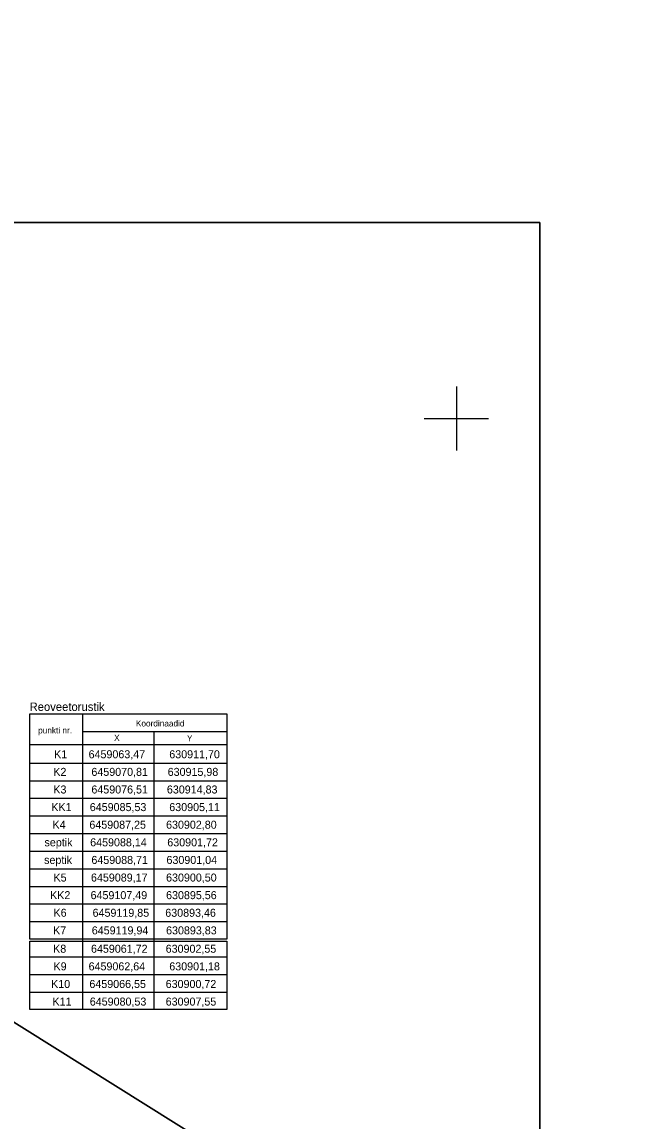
# Model space of a CAD drawing. Extents: x 630664 to 631184, y 6458570 to 6459489.
# Drawn here: x 630922.9 to 630960.4, y 6459106.1 to 6459174.8 of the extents above; entities that cross this region are included whole.
import ezdxf

# ---------------------------------------------------------------- set-up
doc = ezdxf.new("R2010")
doc.units = 0
for name, color, linetype in [('ABIJOONIS', 7, 'Continuous'), ('PIIR', 7, 'Continuous'), ('VORK', 7, 'Continuous'), ('VORMISTUS', 7, 'Continuous'), ('WMS', 7, 'Continuous')]:
    doc.layers.add(name, color=color, linetype=linetype)

msp = doc.modelspace()

# ---------------------------------------------------------------- linework, layer by layer
at = {"layer": 'ABIJOONIS'}
for points in [[(630923.361, 6459131.556), (630935.661, 6459131.556), (630935.661, 6459117.476), (630923.361, 6459117.476)], [(630923.361, 6459117.352), (630935.661, 6459117.352), (630935.661, 6459113.076), (630923.361, 6459113.076)]]:
    msp.add_lwpolyline(points, close=True, dxfattribs=at)
for points in [[(630926.641, 6459131.556), (630926.641, 6459113.076)], [(630926.641, 6459130.451), (630935.661, 6459130.451)], [(630931.101, 6459130.451), (630931.101, 6459113.076)], [(630923.361, 6459129.631), (630935.661, 6459129.631)], [(630923.361, 6459128.476), (630935.661, 6459128.476)], [(630923.361, 6459127.376), (630935.661, 6459127.376)], [(630923.361, 6459126.276), (630935.661, 6459126.276)], [(630923.361, 6459125.176), (630935.661, 6459125.176)], [(630923.361, 6459124.076), (630935.661, 6459124.076)], [(630923.361, 6459122.976), (630935.661, 6459122.976)], [(630923.361, 6459121.876), (630935.661, 6459121.876)], [(630923.361, 6459120.776), (630935.661, 6459120.776)], [(630923.361, 6459119.676), (630935.661, 6459119.676)], [(630923.361, 6459118.576), (630935.661, 6459118.576)], [(630923.361, 6459116.376), (630935.661, 6459116.376)], [(630923.361, 6459115.276), (630935.661, 6459115.276)], [(630923.361, 6459114.176), (630935.661, 6459114.176)]]:
    msp.add_lwpolyline(points, dxfattribs=at)
at = {"layer": 'PIIR'}
for points in [[(631130.64, 6459072.72), (630947.32, 6459096.65), (630835.46, 6459166.72), (630875.31, 6459256.73), (630987.08, 6459483.95), (630989.52, 6459488.99), (631001.85, 6459479.33), (631035.47, 6459448.47), (631043.43, 6459438.24), (631046.53, 6459436.88), (630993.8, 6459235.3), (630993.33, 6459220.01), (630998.72, 6459210.44), (631044.76, 6459164.49), (631061.05, 6459156.6), (631092.8, 6459147.34), (631106.13, 6459139.08), (631116.21, 6459128.76), (631123.32, 6459117.01), (631127.91, 6459102.92)], [(630835.46, 6459166.72), (630947.32, 6459096.65), (630897.84, 6459018.14), (630813.47, 6459070.87), (630806.58, 6459101.51), (630814.7, 6459119.91)]]:
    msp.add_lwpolyline(points, close=True, dxfattribs=at)
at = {"layer": 'VORK'}
for p, q in [((630950, 6459152), (630950, 6459148)), ((630948, 6459150), (630952, 6459150))]:
    msp.add_line(p, q, dxfattribs=at)
at = {"layer": 'VORMISTUS'}
msp.add_lwpolyline([(630866.942, 6459018.927), (630866.942, 6459162.235), (630955.213, 6459162.235), (630955.213, 6459018.927)], close=True, dxfattribs=at)
at = {"layer": 'WMS'}
msp.add_lwpolyline([(630866.942, 6459042.864), (630955.213, 6459042.864), (630955.213, 6459162.235), (630887.496, 6459162.235), (630887.496, 6459140.295), (630866.942, 6459140.295)], close=True, dxfattribs=at)

# ---------------------------------------------------------------- texts
at = {"layer": 'ABIJOONIS'}
for s, height, p in [('Reoveetorustik', 0.525, (630923.347, 6459131.733)), ('Koordinaadid', 0.385, (630929.986, 6459130.763)), ('punkti nr.', 0.385, (630923.88, 6459130.328)), ('X', 0.385, (630928.626, 6459129.863)), ('Y', 0.385, (630933.176, 6459129.833)), ('K1', 0.5, (630924.878, 6459128.776)), ('6459063,47', 0.5, (630927.031, 6459128.776)), ('630911,70', 0.5, (630932.071, 6459128.776)), ('K2', 0.5, (630924.828, 6459127.676)), ('6459070,81', 0.5, (630927.206, 6459127.676)), ('630915,98', 0.5, (630931.971, 6459127.676)), ('K3', 0.5, (630924.828, 6459126.576)), ('6459076,51', 0.5, (630927.206, 6459126.576)), ('630914,83', 0.5, (630931.921, 6459126.576)), ('KK1', 0.5, (630924.703, 6459125.476)), ('6459085,53', 0.5, (630927.106, 6459125.476)), ('630905,11', 0.5, (630932.071, 6459125.476)), ('K4', 0.5, (630924.778, 6459124.376)), ('6459087,25', 0.5, (630927.081, 6459124.376)), ('630902,80', 0.5, (630931.871, 6459124.376)), ('septik', 0.5, (630924.278, 6459123.276)), ('6459088,14', 0.5, (630927.131, 6459123.276)), ('630901,72', 0.5, (630931.946, 6459123.276)), ('septik', 0.5, (630924.253, 6459122.176)), ('6459088,71', 0.5, (630927.206, 6459122.176)), ('630901,04', 0.5, (630931.896, 6459122.176)), ('K5', 0.5, (630924.841, 6459121.076)), ('6459089,17', 0.5, (630927.181, 6459121.076)), ('630900,50', 0.5, (630931.871, 6459121.076)), ('KK2', 0.5, (630924.628, 6459119.976)), ('6459107,49', 0.5, (630927.156, 6459119.976)), ('630895,56', 0.5, (630931.871, 6459119.976)), ('K6', 0.5, (630924.841, 6459118.876)), ('6459119,85', 0.5, (630927.281, 6459118.876)), ('630893,46', 0.5, (630931.821, 6459118.876)), ('K7', 0.5, (630924.816, 6459117.776)), ('6459119,94', 0.5, (630927.231, 6459117.776)), ('630893,83', 0.5, (630931.871, 6459117.776)), ('K8', 0.5, (630924.816, 6459116.629)), ('6459061,72', 0.5, (630927.181, 6459116.629)), ('630902,55', 0.5, (630931.846, 6459116.629)), ('K9', 0.5, (630924.841, 6459115.529)), ('6459062,64', 0.5, (630927.031, 6459115.529)), ('630901,18', 0.5, (630932.071, 6459115.529)), ('K10', 0.5, (630924.691, 6459114.429)), ('6459066,55', 0.5, (630927.081, 6459114.429)), ('630900,72', 0.5, (630931.846, 6459114.429)), ('K11', 0.5, (630924.778, 6459113.329)), ('6459080,53', 0.5, (630927.106, 6459113.329)), ('630907,55', 0.5, (630931.846, 6459113.329))]:
    msp.add_text(s, height=height, dxfattribs=at).set_placement(p)

doc.saveas('drawing.dxf')
